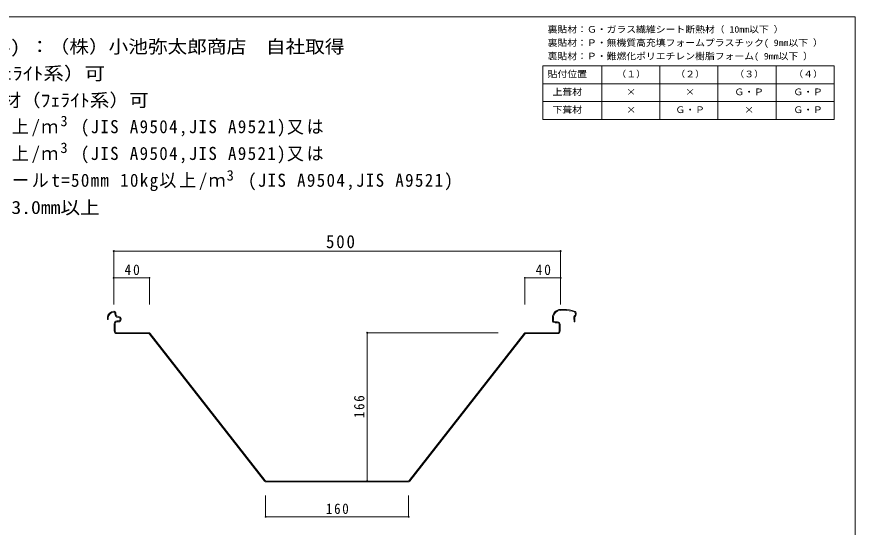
# Model space of a CAD drawing. Units: millimetres, scale not verified. Extents: x -1135 to 2170, y -967 to 2693.
# Drawn here: x 1231 to 2170, y -419 to 153 of the extents above; entities that cross this region are included whole.
import ezdxf
from ezdxf.enums import TextEntityAlignment as Align

# ---------------------------------------------------------------- set-up
doc = ezdxf.new("R2010")
doc.units = ezdxf.units.MM
doc.header["$LTSCALE"] = 2
doc.header["$PDMODE"] = 32
doc.header["$PDSIZE"] = 1
doc.layers.add('0-1_01', color=3, linetype='Continuous', lineweight=18)
doc.styles.add('ＭＳ ゴシック', font='')
doc.styles.get('ＭＳ ゴシック').set_extended_font_data('MS Gothic')

msp = doc.modelspace()

# ---------------------------------------------------------------- linework, layer by layer
at = {"layer": '0-1_01', "color": 2}
for p in [(592.646, 152.641), (2169.534, -967.366)]:
    msp.add_line(p, (2169.534, 152.641), dxfattribs=at)
at = {"layer": '0-1_01', "color": 7}
for p, q in [((2145.919, 97.641), (1819.857, 97.641)), ((1819.857, 97.641), (1819.857, 37.641)), ((1885.92, 97.641), (1885.92, 37.641)), ((1950.919, 97.641), (1950.919, 37.641)), ((2015.92, 97.641), (2015.92, 37.641)), ((2080.92, 97.641), (2080.92, 37.641)), ((2145.919, 97.641), (2145.919, 37.641)), ((2145.919, 77.641), (1819.857, 77.641)), ((2145.919, 57.641), (1819.857, 57.641)), ((2145.919, 37.641), (1819.857, 37.641)), ((1339.897, -176.971), (1340.221, -176.961)), ((1339.981, -177.968), (1340.195, -177.961)), ((1852.929, -175.922), (1856.199, -177.097)), ((1332.736, -184.051), (1332.736, -186.05)), ((1332.736, -186.05), (1333.735, -186.05)), ((1333.735, -184.112), (1333.735, -186.05)), ((1341.101, -179.137), (1341.037, -179.852)), ((1342.084, -179.315), (1342.037, -179.852)), ((1830.737, -186.87), (1830.737, -184.07)), ((1831.738, -186.87), (1831.738, -184.07)), ((1854.645, -184.377), (1854.864, -188.694)), ((1340.336, -198.971), (1340.336, -190.849)), ((1341.336, -190.849), (1341.336, -198.971)), ((1343.336, -187.85), (1345.036, -187.85)), ((1345.036, -188.85), (1343.336, -188.85)), ((1836.337, -188.869), (1833.737, -188.869)), ((1836.337, -189.87), (1833.737, -189.87)), ((1838.337, -198.971), (1838.337, -191.869)), ((1839.336, -198.971), (1839.336, -191.869)), ((1343.335, -200.97), (1378.548, -200.97)), ((1378.548, -201.97), (1343.335, -201.97)), ((1379.998, -202.593), (1508.52, -367.036)), ((1509.245, -366.348), (1380.723, -201.904)), ((1670.428, -366.348), (1798.948, -201.904)), ((1799.674, -202.593), (1671.153, -367.036)), ((1836.337, -200.97), (1801.124, -200.97)), ((1801.124, -201.97), (1836.337, -201.97)), ((1510.694, -366.97), (1668.977, -366.97)), ((1668.977, -367.97), (1510.694, -367.97))]:
    msp.add_line(p, q, dxfattribs=at)
at = {"layer": '0-1_01', "color": 4, "lineweight": 9}
for p, q in [((1339.836, -109.55), (1839.836, -109.55)), ((1339.836, -109.55), (1339.836, -169.551)), ((1839.836, -109.55), (1839.836, -169.551)), ((1339.836, -139.55), (1379.836, -139.55)), ((1379.836, -139.55), (1379.836, -169.551)), ((1799.836, -139.55), (1799.836, -169.551)), ((1799.836, -139.55), (1839.836, -139.55)), ((1769.836, -200.97), (1623.498, -200.97)), ((1623.498, -200.97), (1623.498, -366.97)), ((1509.836, -406.971), (1509.836, -382.97)), ((1669.836, -406.971), (1669.836, -382.97)), ((1669.836, -406.971), (1509.836, -406.971))]:
    msp.add_line(p, q, dxfattribs=at)
at = {"layer": '0-1_01', "color": 7}
for points in [[(1852.708, -176.897), (1855.426, -177.742), (1855.928, -178.332)], [(1855.644, -184.325), (1855.863, -188.643), (1854.864, -188.694)]]:
    msp.add_lwpolyline(points, dxfattribs=at)
for centre, radius, start, end in [((1340.275, -184.513), 7.552, 92.8709, 176.48582), ((1340.275, -184.513), 6.552, 92.57373, 176.48582), ((1340.117, -178.958), 1, 349.72002, 85.51126), ((1340.117, -178.958), 2, 349.72002, 86.98788), ((1839.836, -184.07), 9.099, 90.00374, 180), ((1839.836, -184.07), 8.1, 90.00421, 180), ((1843.242, -218.657), 43.819, 77.22717, 94.45737), ((1843.242, -218.657), 42.819, 77.22719, 94.45737), ((1853.413, -179.967), 4, 33.01198, 45.8512), ((1853.413, -179.967), 4, 314.79982, 33.01198), ((1345.036, -179.852), 4, 180, 270), ((1345.036, -179.852), 3, 180, 270), ((1345.036, -185.851), 3, 0, 90), ((1345.036, -185.851), 2, 0, 90), ((1345.036, -185.851), 2, 270, 0), ((1345.036, -185.851), 3, 270, 0), ((1345.036, -185.851), 3, 0, 14.83511), ((1833.737, -186.87), 3, 180, 270), ((1833.737, -186.87), 2, 180, 270), ((1857.641, -184.223), 3, 134.79982, 182.91222), ((1853.413, -179.967), 3, 314.79982, 33.01198), ((1857.641, -184.223), 2, 134.79982, 182.91222), ((1343.336, -190.849), 3, 90, 180), ((1343.336, -190.849), 2, 90, 180), ((1836.337, -191.869), 3, 0, 90), ((1836.337, -191.869), 2, 0, 90), ((1343.335, -198.971), 3, 180, 270), ((1343.335, -198.971), 2, 180, 270), ((1378.548, -203.97), 3, 43.53128, 90), ((1378.548, -203.97), 2, 43.53128, 90), ((1801.124, -203.97), 3, 90, 136.46872), ((1801.124, -203.97), 2, 90, 136.46872), ((1836.337, -198.971), 3, 270, 0), ((1836.337, -198.971), 2, 270, 0), ((1510.694, -364.97), 3, 223.53122, 270), ((1510.694, -364.97), 2, 223.53122, 270), ((1668.977, -364.97), 2, 270, 316.46878), ((1668.977, -364.97), 3, 270, 316.46878)]:
    msp.add_arc(centre, radius, start, end, dxfattribs=at)
at = {"layer": '0-1_01'}
for p in [(1339.836, -109.55), (1839.836, -109.55), (1339.836, -139.55), (1379.836, -139.55), (1799.836, -139.55), (1839.836, -139.55), (1623.498, -200.97), (1623.498, -366.97), (1509.836, -406.971), (1669.836, -406.971)]:
    msp.add_point(p, dxfattribs=at)

# ---------------------------------------------------------------- texts
at = {"layer": '0-1_01', "color": 2, "style": 'ＭＳ ゴシック'}
for s, height, width, p in [('裏貼材：Ｇ・ガラス繊維シート断熱材（ 10mm以下 ）', 7.331, 1.1, (1825.357, 132.641)), ('屋根３０分耐火認定\u3000ＦＰ０３０ＲＦ-１９５４(1)～(4) ：（株）小池弥太郎商店\u3000自社取得', 14.66, 1.1, (674.428, 107.537)), ('裏貼材：Ｐ・無機質高充填フォームプラスチック( 9mm以下 ）', 7.331, 1.1, (1825.357, 117.641)), ('裏貼材：Ｐ・難燃化ポリエチレン樹脂フォーム( 9mm以下 ）', 7.331, 1.1, (1825.357, 102.641)), ('上葺材：０.６mm以上：SUS304材のみ（ｵｰｽﾃﾅｲﾄ系、ﾌｪﾗｲﾄ系）可', 14.66, 1.15, (674.929, 77.537)), ('貼付位置\u3000\u3000\u3000（１）\u3000\u3000\u3000（２）\u3000\u3000\u3000（３）\u3000\u3000\u3000（４）', 7.331, 1.1, (1825.357, 82.641)), ('下葺材：０.６mm以上：継ぎ工法可、各種鋼板、SUS430材（ﾌｪﾗｲﾄ系）可', 14.66, 1.1, (675.429, 47.536)), (' 上葺材 \u3000\u3000\u3000\u3000×\u3000\u3000\u3000\u3000\u3000×\u3000\u3000\u3000\u3000Ｇ・Ｐ\u3000\u3000\u3000Ｇ・Ｐ', 7.331, 1.1, (1825.357, 62.641)), (' 下葺材 \u3000\u3000\u3000\u3000×\u3000\u3000\u3000\u3000Ｇ・Ｐ\u3000\u3000\u3000\u3000×\u3000\u3000\u3000\u3000Ｇ・Ｐ', 7.331, 1.1, (1825.357, 42.641)), ('最大梁間：４０００ｍｍ以下\u3000下葺タイトフレームｔ＝3.0mm以上', 14.66, 1.1, (675.428, -72.465))]:
    msp.add_text(s, height=height, dxfattribs=dict(at, width=width)).set_placement(p, align=Align.BOTTOM_LEFT)
for p in [(1280.209, 26.646), (1280.209, -3.354), (1466.218, -34.19)]:
    msp.add_text('3', height=11.73, dxfattribs=at).set_placement(p, align=Align.BOTTOM_LEFT)
at = {"layer": '0-1_01', "color": 2, "attachment_point": 7, "style": 'ＭＳ ゴシック'}
for s, insert, char_height in [('\\T1.16;\\W0.95;断熱材：グラスウールt=100mm又はt=50mm×2層\u300010kg以上/ｍ\u3000(JIS\\~A9504,JIS\\~A9521)又は', (675.428, 17.536), 14.66), ('\\T1.16;\\W0.95;断熱材：ロックウールt=100mm又はt=50mm×2層\u300040kg以上/ｍ\u3000(JIS\\~A9504,JIS\\~A9521)又は', (675.428, -12.464), 14.66), ('\\T1.16;\\W0.95;断熱材：グラスウールt=50mm\\~40Kg以上/ｍ\u3000＋グラスウールt=50mm\\~10kg以上/ｍ\\~\\~(JIS\\~A9504,JIS\\~A9521)', (675.428, -42.465), 14.66), ('\\T1.21;\\W0.95;500', (1577.336, -106.551), 14.66), ('\\T1.27;\\W0.95;40', (1351.836, -136.55), 11.73), ('\\T1.27;\\W0.95;40', (1811.836, -136.55), 11.73), ('\\T1.27;\\W0.9;160', (1577.336, -403.97), 11.73)]:
    msp.add_mtext(s, dxfattribs=dict(at, insert=insert, char_height=char_height))
at = {"layer": '0-1_01', "color": 2, "insert": (1620.498, -296.47), "char_height": 11.73, "attachment_point": 7, "rotation": 90, "style": 'ＭＳ ゴシック'}
msp.add_mtext('\\T1.27;\\W0.9;166', dxfattribs=at)

doc.saveas('drawing.dxf')
